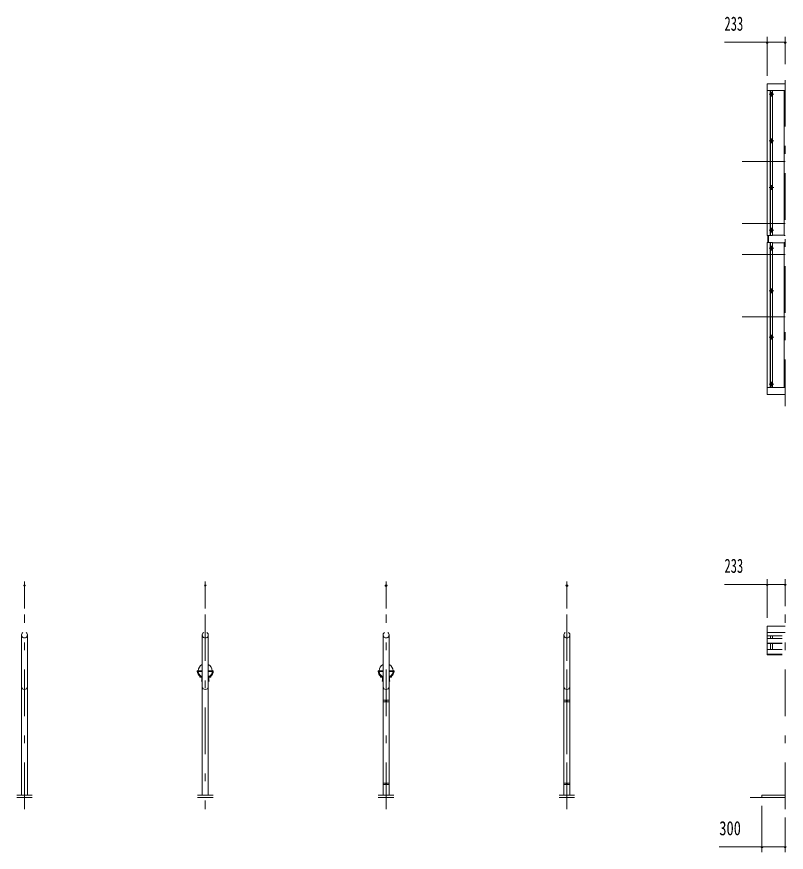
# Model space of a CAD drawing. Units: millimetres, scale not verified. Extents: x -32484 to 32484, y -14700 to 14700.
# Drawn here: x -32484 to -22568, y 2423 to 13188 of the extents above; entities that cross this region are included whole.
import ezdxf
from ezdxf.enums import TextEntityAlignment as Align

# ---------------------------------------------------------------- set-up
doc = ezdxf.new("R2010")
doc.units = ezdxf.units.MM
doc.header["$LTSCALE"] = 50
doc.linetypes.add('USER3', pattern=[24, 12, -5, 2, -5])
for name, color, linetype, lineweight in [('0-0_0', 7, 'Continuous', 18), ('0-2_1-0BOLD', 7, 'Continuous', 18), ('0-3_1-2CENTER', 3, 'USER3', 18), ('0-4_1-4THIN', 4, 'Continuous', 18), ('0-5_1-5DIM', 3, 'Continuous', 18)]:
    doc.layers.add(name, color=color, linetype=linetype, lineweight=lineweight)
doc.styles.add('ＭＳ ゴシック', font='')
doc.styles.get('ＭＳ ゴシック').set_extended_font_data('MS Gothic')

msp = doc.modelspace()

# ---------------------------------------------------------------- linework, layer by layer
at = {"layer": '0-0_0'}
for p, q in [((-30092.68, 4759.84), (-30157.03, 4759.84)), ((-30157.03, 4753.84), (-30157.03, 4759.84)), ((-30092.68, 4753.84), (-30157.03, 4753.84)), ((-29952.03, 4759.84), (-30016.38, 4759.84)), ((-29952.03, 4753.84), (-30016.38, 4753.84)), ((-29952.03, 4753.84), (-29952.03, 4759.84)), ((-27762.95, 4759.84), (-27827.3, 4759.84)), ((-27827.3, 4753.84), (-27827.3, 4759.84)), ((-27762.95, 4753.84), (-27827.3, 4753.84)), ((-27622.3, 4759.84), (-27686.65, 4759.84)), ((-27622.3, 4753.84), (-27686.65, 4753.84)), ((-27622.3, 4753.84), (-27622.3, 4759.84)), ((-30124.53, 4679.84), (-30092.68, 4679.84)), ((-30099.53, 4629.84), (-30099.53, 4679.84)), ((-30099.53, 4629.84), (-30092.68, 4629.84)), ((-30016.38, 4689.84), (-29984.53, 4689.84)), ((-30016.38, 4679.84), (-29984.53, 4679.84)), ((-30016.38, 4629.84), (-30009.53, 4629.84)), ((-30009.53, 4629.84), (-30009.53, 4679.84)), ((-29984.53, 4679.84), (-29984.53, 4689.84)), ((-27794.8, 4679.84), (-27762.95, 4679.84)), ((-27769.8, 4629.84), (-27769.8, 4679.84)), ((-27769.8, 4629.84), (-27762.95, 4629.84)), ((-27686.65, 4689.84), (-27654.8, 4689.84)), ((-27686.65, 4679.84), (-27654.8, 4679.84)), ((-27686.65, 4629.84), (-27679.8, 4629.84)), ((-27679.8, 4629.84), (-27679.8, 4679.84)), ((-27654.8, 4679.84), (-27654.8, 4689.84))]:
    msp.add_line(p, q, dxfattribs=at)
for points in [[(-30124.53, 4679.84), (-30124.53, 4689.84), (-30092.68, 4689.84)], [(-27794.8, 4679.84), (-27794.8, 4689.84), (-27762.95, 4689.84)]]:
    msp.add_lwpolyline(points, dxfattribs=at)
for centre, start, end in [((-30054.53, 4759.84), 115.07964, 180), ((-30054.53, 4759.84), 183.82255, 231.05756), ((-30054.53, 4759.84), 0, 64.91913), ((-30054.53, 4759.84), 308.94244, 356.17745), ((-27724.8, 4759.84), 115.07964, 180), ((-27724.8, 4759.84), 183.82255, 231.05756), ((-27724.8, 4759.84), 0, 64.91913), ((-27724.8, 4759.84), 308.94244, 356.17745)]:
    msp.add_arc(centre, 90, start, end, dxfattribs=at)
for centre, major_axis, start_param, end_param in [((-30054.53, 4759.84), (102.47, 6.5), 3.13629226, 3.90348569), ((-30046.53, 4759.84), (102.47, 6.5), 3.13629226, 3.90348569), ((-30062.53, 4759.84), (-102.47, 6.5), 2.37969962, 3.14689305), ((-30054.53, 4759.84), (-102.47, 6.5), 2.37969962, 3.14689305), ((-27724.8, 4759.84), (102.47, 6.5), 3.13629226, 3.90348569), ((-27716.8, 4759.84), (102.47, 6.5), 3.13629226, 3.90348569), ((-27732.8, 4759.84), (-102.47, 6.5), 2.37969962, 3.14689305), ((-27724.8, 4759.84), (-102.47, 6.5), 2.37969962, 3.14689305)]:
    msp.add_ellipse(centre, major_axis=major_axis, ratio=0.92312, start_param=start_param, end_param=end_param, dxfattribs=at)
at = {"layer": '0-2_1-0BOLD'}
for p, q in [((-22582.3, 12236.05), (-22815.3, 12236.05)), ((-22805.3, 10277.69), (-22805.3, 10367.39)), ((-22799.3, 10367.39), (-22799.3, 10277.69)), ((-22582.3, 8409.03), (-22815.3, 8409.03)), ((-22582.3, 5337.73), (-22815.3, 5337.73)), ((-32422.41, 3157.54), (-32422.41, 5222.1)), ((-32346.11, 5222.1), (-32346.11, 3157.54)), ((-30092.68, 5222.1), (-30092.68, 3157.54)), ((-30016.38, 5222.1), (-30016.38, 3157.54)), ((-27762.95, 5222.1), (-27762.95, 4383.14)), ((-27686.65, 4383.14), (-27686.65, 5222.1)), ((-25433.22, 5222.1), (-25433.22, 4383.14)), ((-25356.92, 5222.1), (-25356.92, 4383.14)), ((-22815.3, 5254.08), (-22582.3, 5254.08)), ((-22620.45, 5212.89), (-22815.3, 5212.89)), ((-22815.3, 5209.34), (-22620.45, 5209.34)), ((-22620.45, 5177.13), (-22815.3, 5177.13)), ((-22815.3, 5118.3), (-22620.45, 5118.3)), ((-22620.45, 5112.4), (-22815.3, 5112.4)), ((-22815.3, 5034.68), (-22620.45, 5034.68)), ((-22620.45, 4977.04), (-22815.3, 4977.04)), ((-27774.81, 4627.54), (-27774.81, 4629.84)), ((-27774.81, 4629.84), (-27762.96, 4629.84)), ((-27686.66, 4629.84), (-27674.81, 4629.84)), ((-30004.53, 4627.54), (-30016.38, 4627.54)), ((-27762.96, 4627.54), (-27774.81, 4627.54)), ((-27762.95, 4363.14), (-27762.95, 3314.03)), ((-27728.65, 4383.14), (-27728.65, 4363.14)), ((-27728.65, 4373.14), (-27720.95, 4373.14)), ((-27720.95, 4363.14), (-27720.95, 4383.14)), ((-27686.65, 3314.03), (-27686.65, 4363.14)), ((-25433.22, 3314.03), (-25433.22, 4363.14)), ((-25398.92, 4383.14), (-25398.92, 4363.14)), ((-25398.92, 4373.14), (-25391.22, 4373.14)), ((-25391.22, 4363.14), (-25391.22, 4383.14)), ((-25356.92, 4363.14), (-25356.92, 3314.03)), ((-27762.95, 3294.03), (-27762.95, 3157.54)), ((-27728.65, 3294.03), (-27728.65, 3314.03)), ((-27728.65, 3304.03), (-27720.95, 3304.03)), ((-27720.95, 3314.03), (-27720.95, 3294.03)), ((-27686.65, 3157.54), (-27686.65, 3294.03)), ((-25433.22, 3157.54), (-25433.22, 3294.03)), ((-25398.92, 3314.03), (-25398.92, 3294.03)), ((-25398.92, 3304.03), (-25391.22, 3304.03)), ((-25391.22, 3294.03), (-25391.22, 3314.03)), ((-25356.92, 3294.03), (-25356.92, 3157.54)), ((-32284.26, 3157.54), (-32484.26, 3157.54)), ((-32484.26, 3127.54), (-32284.26, 3127.54)), ((-29954.53, 3157.54), (-30154.53, 3157.54)), ((-30154.53, 3127.54), (-29954.53, 3127.54)), ((-27824.8, 3157.54), (-27624.8, 3157.54)), ((-27624.8, 3127.54), (-27824.8, 3127.54)), ((-25295.07, 3157.54), (-25495.07, 3157.54)), ((-25495.07, 3127.54), (-25295.07, 3127.54)), ((-23032.3, 3127.54), (-22582.3, 3127.54))]:
    msp.add_line(p, q, dxfattribs=at)
for points in [[(-22775.3, 12236.05), (-22775.3, 10367.39), (-22815.3, 10367.39), (-22815.3, 12322.54), (-22582.3, 12322.54)], [(-22775.3, 8409.03), (-22775.3, 10277.69), (-22815.3, 10277.69), (-22815.3, 8322.54), (-22582.3, 8322.54)], [(-22815.3, 5337.73), (-22815.3, 4968.7), (-22620.45, 4968.7)], [(-30092.68, 4627.54), (-30104.53, 4627.54), (-30104.53, 4629.84), (-30092.68, 4629.84)], [(-30016.38, 4629.84), (-30004.53, 4629.84), (-30004.53, 4627.54)], [(-27674.81, 4629.84), (-27674.81, 4627.54), (-27686.66, 4627.54)], [(-22582.3, 3157.54), (-22882.3, 3157.54), (-22882.3, 3127.54)]]:
    msp.add_lwpolyline(points, dxfattribs=at)
for points in [[(-27764.55, 4383.14), (-27764.55, 4363.14), (-27685.05, 4363.14), (-27685.05, 4383.14)], [(-25434.82, 4363.14), (-25434.82, 4383.14), (-25355.32, 4383.14), (-25355.32, 4363.14)], [(-27764.55, 3314.03), (-27764.55, 3294.03), (-27685.05, 3294.03), (-27685.05, 3314.03)], [(-25434.82, 3294.03), (-25434.82, 3314.03), (-25355.32, 3314.03), (-25355.32, 3294.03)]]:
    msp.add_lwpolyline(points, close=True, dxfattribs=at)
for centre in [(-22757.3, 12191.11), (-22757.3, 11587.41), (-22757.3, 10989.62), (-22757.3, 10439.93), (-22757.3, 10205.15), (-22757.3, 9655.46), (-22757.3, 9057.68), (-22757.3, 8453.97)]:
    msp.add_circle(centre, 10, dxfattribs=at)
for centre, start, end in [((-32384.26, 5222.1), 123.05154, 56.94846), ((-30054.53, 5222.1), 123.05154, 56.94846), ((-27724.8, 5222.1), 123.05154, 56.94846), ((-25395.07, 5222.1), 123.05154, 56.94846), ((-32384.26, 4557.54), 180, 0), ((-30054.53, 4557.54), 180, 0), ((-27724.8, 4557.54), 180, 0), ((-25395.06, 4557.54), 180, 0)]:
    msp.add_arc(centre, 38.15, start, end, dxfattribs=at)
at = {"layer": '0-3_1-2CENTER'}
for p, q in [((-22582.31, 8172.54), (-22582.31, 12472.55)), ((-22787.3, 12191.11), (-22727.31, 12191.11)), ((-22757.3, 12161.11), (-22757.3, 12221.12)), ((-22787.3, 11587.41), (-22727.3, 11587.41)), ((-22757.3, 11557.41), (-22757.3, 11617.41)), ((-22582.3, 11322.54), (-23137.3, 11322.54)), ((-22787.3, 10989.62), (-22727.3, 10989.62)), ((-22757.3, 11019.63), (-22757.3, 10959.62)), ((-22582.3, 10522.54), (-23137.3, 10522.54)), ((-22757.3, 10409.93), (-22757.3, 10469.93)), ((-22787.3, 10439.93), (-22727.3, 10439.93)), ((-22757.3, 10235.15), (-22757.3, 10175.15)), ((-23137.3, 10122.54), (-22582.3, 10122.54)), ((-22787.3, 10205.15), (-22727.3, 10205.15)), ((-22727.3, 9655.46), (-22787.3, 9655.46)), ((-22757.3, 9685.46), (-22757.3, 9625.46)), ((-22582.3, 9322.54), (-23137.3, 9322.54)), ((-22787.3, 9057.68), (-22727.3, 9057.68)), ((-22757.3, 9087.67), (-22757.3, 9027.67)), ((-22727.31, 8453.97), (-22787.3, 8453.97)), ((-22757.3, 8483.97), (-22757.3, 8423.96)), ((-32384.26, 2977.54), (-32384.26, 5487.73)), ((-30054.53, 5487.73), (-30054.53, 2977.54)), ((-27724.8, 2977.54), (-27724.8, 5487.73)), ((-25395.07, 2977.54), (-25395.07, 5487.73)), ((-25395.06, 5487.54), (-25395.06, 2977.54)), ((-22582.3, 2977.54), (-22582.3, 5487.73))]:
    msp.add_line(p, q, dxfattribs=at)
at = {"layer": '0-4_1-4THIN'}
for p, q in [((-22769.8, 10371.64), (-22775.3, 10371.64)), ((-22594.8, 10371.64), (-22744.8, 10371.64)), ((-22769.8, 10273.44), (-22775.3, 10273.44)), ((-22744.8, 10277.69), (-22744.8, 8409.03)), ((-22744.8, 10273.44), (-22594.8, 10273.44)), ((-22594.8, 10277.69), (-22594.8, 8409.03)), ((-22582.3, 10277.69), (-22594.8, 10277.69)), ((-22769.8, 5209.34), (-22769.8, 5177.13)), ((-22744.81, 5177.13), (-22744.81, 5209.34)), ((-22769.8, 5034.68), (-22769.8, 5112.4)), ((-22744.81, 5112.4), (-22744.81, 5034.68))]:
    msp.add_line(p, q, dxfattribs=at)
for points in [[(-22769.8, 12236.05), (-22769.8, 10367.39), (-22744.8, 10367.39), (-22744.8, 12236.05)], [(-22594.8, 12236.05), (-22594.8, 10367.39), (-22582.3, 10367.39)], [(-22769.8, 8409.03), (-22769.8, 10277.69), (-22744.8, 10277.69)]]:
    msp.add_lwpolyline(points, dxfattribs=at)
at = {"layer": '0-5_1-5DIM'}
for p, q in [((-22815.3, 12928.35), (-22815.3, 12428.35)), ((-22582.3, 12578.35), (-22582.3, 12928.35)), ((-22582.3, 12858.35), (-23364.8, 12858.35)), ((-22801.3, 12858.35), (-22829.3, 12858.35)), ((-22568.3, 12858.35), (-22596.3, 12858.35)), ((-22815.3, 5943.54), (-22815.3, 5443.54)), ((-22582.29, 5593.54), (-22582.29, 5943.54)), ((-32374.26, 5862.54), (-32394.26, 5862.54)), ((-32384.26, 5562.54), (-32384.26, 5912.54)), ((-30044.53, 5862.54), (-30064.53, 5862.54)), ((-30054.53, 5912.54), (-30054.53, 5562.54)), ((-27710.8, 5862.54), (-27738.8, 5862.54)), ((-27724.8, 5562.54), (-27724.8, 5912.54)), ((-25381.05, 5862.54), (-25409.05, 5862.54)), ((-25395.05, 5912.54), (-25395.05, 5562.54)), ((-22582.3, 5873.54), (-23364.8, 5873.54)), ((-22801.3, 5873.54), (-22829.3, 5873.54)), ((-22568.29, 5873.54), (-22596.29, 5873.54)), ((-22882.3, 3022.54), (-22882.3, 2422.54)), ((-22582.3, 2422.54), (-22582.3, 2872.54)), ((-22582.3, 2492.54), (-23431.8, 2492.54)), ((-22868.3, 2492.54), (-22896.3, 2492.54)), ((-22568.3, 2492.54), (-22596.3, 2492.54))]:
    msp.add_line(p, q, dxfattribs=at)
for centre, radius in [((-22815.3, 12858.35), 14), ((-22582.3, 12858.35), 14), ((-32384.26, 5862.54), 10), ((-30054.53, 5862.54), 10), ((-27724.8, 5862.54), 14), ((-25395.05, 5862.54), 14), ((-22815.3, 5873.54), 14), ((-22582.29, 5873.54), 14), ((-22882.3, 2492.54), 14), ((-22582.3, 2492.54), 14)]:
    msp.add_arc(centre, radius, 180, 0, dxfattribs=at)

# ---------------------------------------------------------------- texts
at = {"layer": '0-5_1-5DIM', "color": 7, "style": 'ＭＳ ゴシック'}
for s, width, p in [('233', 0.65, (-23364.8, 12953.22)), ('233', 0.65, (-23364.8, 5968.41)), ('300', 0.75, (-23431.8, 2587.41))]:
    msp.add_text(s, height=182.3, dxfattribs=dict(at, width=width)).set_placement(p, align=Align.BOTTOM_LEFT)

doc.saveas('drawing.dxf')
